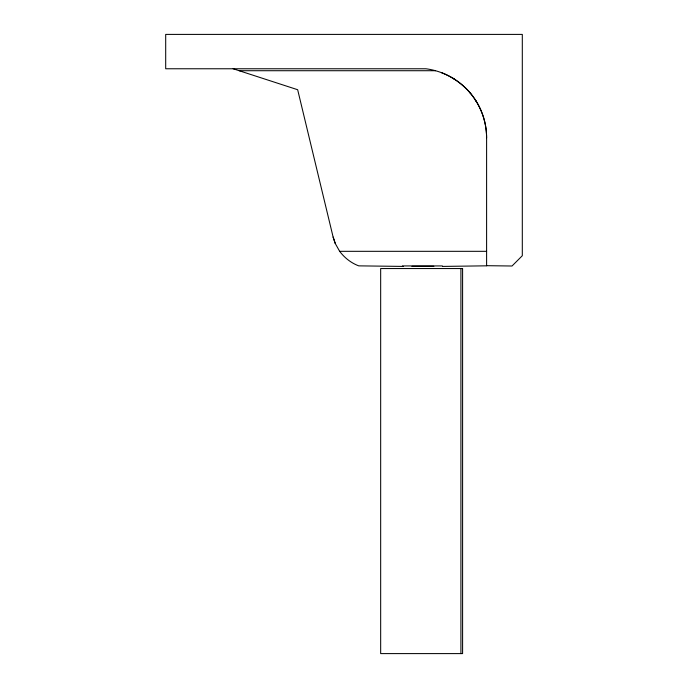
<?xml version="1.0" encoding="UTF-8"?>
<svg xmlns="http://www.w3.org/2000/svg" width="688" height="688" viewBox="0 0 688 688"><rect width="100%" height="100%" fill="white"/><g stroke="black" fill="none" stroke-linecap="round" stroke-linejoin="round"><path stroke-width="1.03" d="M442.504 266.419L486.605 265.826L486.605 137.927A69.755 69.755 0 0 0 425.924 68.766L165.696 68.766L165.696 34.4L522.304 34.4L522.304 255.721L512.027 266.007L486.605 265.688M411.931 266.316L433.844 266.316M239.175 70.718L435.53 70.718M233.155 68.766L297.663 89.724L333.121 237.05L335.254 243.492L339.657 251.318L486.605 251.318M402.368 265.938L442.35 265.938M403.271 266.419L358.749 265.86C351.112 263.014 344.525 257.819 339.657 251.318M441.558 72.696C451.629 76.566 460.685 82.775 468.098 90.601A70.339 69.961 0 0 1 486.597 137.927M453.117 78.337L454.613 79.283M469.792 92.502L470.755 93.663M475.322 100.07L476.483 101.738M333.121 237.05L335.254 243.492M460.917 268.552L460.917 653.6M462.594 268.552L380.67 268.552L380.67 653.6L462.594 653.6L462.594 268.552"/></g></svg>
